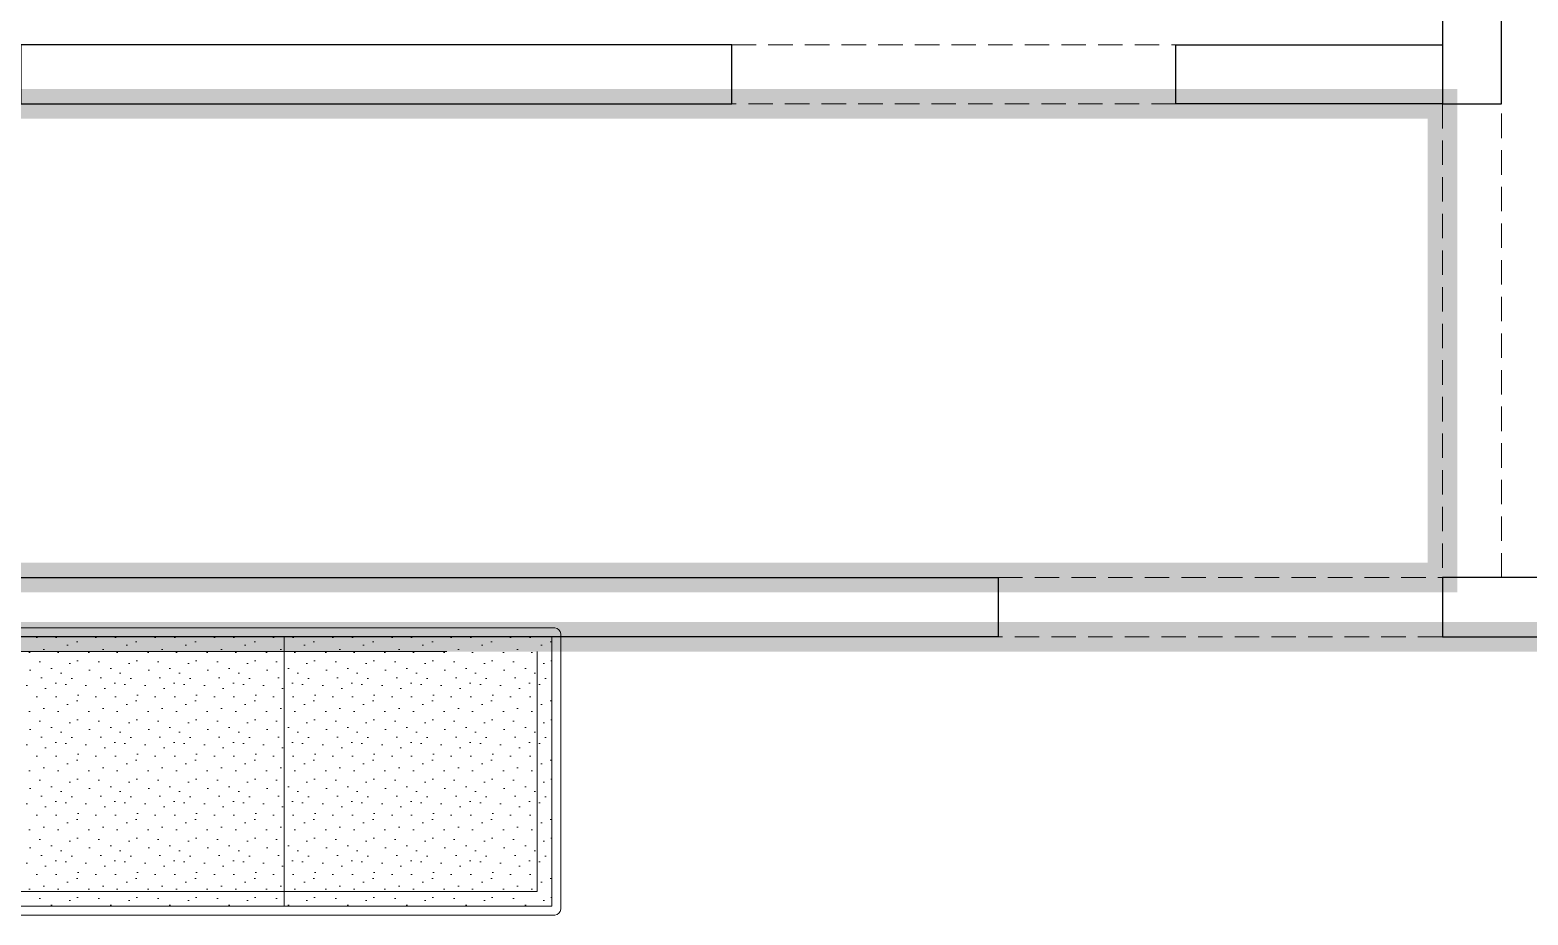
# Model space of a CAD drawing. Header units: feet. Extents: x 10235017 to 10242629, y -6289689 to -6273372.
# Drawn here: x 10238162 to 10240691, y -6279695 to -6278199 of the extents above; entities that cross this region are included whole.
import ezdxf

# ---------------------------------------------------------------- set-up
doc = ezdxf.new("R2010")
doc.units = ezdxf.units.FT
doc.header["$LTSCALE"] = 33
doc.header["$MEASUREMENT"] = 0
for name, pattern in [('a_p6_plan_L18$0$HIDDEN', [0.375, 0.25, -0.125]), ('ACAD_ISO03W100', [30, 12, -18]), ('HIDDEN2', [4.7624999999999975, 3.174999999999998, -1.587499999999999])]:
    doc.linetypes.add(name, pattern=pattern)
for name, color, linetype, lineweight in [('LENS-CURTAIN', 5, 'a_p6_plan_L18$0$HIDDEN', 9), ('LENS-HATCH', 251, 'Continuous', 5), ('LENS-PARTITION', 21, 'Continuous', 25), ('LK-FF&E FLOOR', 1, 'Continuous', 9), ('LK-FLUTTED FINISH', 20, 'Continuous', 30), ('LK-TILES FINISH', 251, 'Continuous', 5), ('LN-ELEVATION-2', 103, 'Continuous', 20), ('LN-ELEVATION-5', 167, 'Continuous', 5)]:
    doc.layers.add(name, color=color, linetype=linetype, lineweight=lineweight)

# ---------------------------------------------------------------- blocks, each defined once
blk = doc.blocks.new('3 seater Bench 1385')
at = {"layer": 'LENS-HATCH', "lineweight": 0}
h = blk.add_hatch(dxfattribs=at)
h.set_pattern_fill('STIP1', color=177, scale=100, angle=269.9999999999999, pattern_type=2)
h.set_pattern_definition([(270, (6617025.245374651, -170439.1063060568), (100, -1.516e-13), [0, -100]), (270, (6617009.245374652, -170451.1063060568), (100, -1.516e-13), [0, -100]), (270, (6616985.245374652, -170446.1063060568), (100, -1.516e-13), [0, -100]), (270, (6616962.245374652, -170481.1063060568), (100, -1.516e-13), [0, -100]), (270, (6616998.245374652, -170478.1063060568), (100, -1.516e-13), [0, -100]), (270, (6617022.245374652, -170505.1063060568), (100, -1.516e-13), [0, -100]), (270, (6617029.245374651, -170470.1063060568), (100, -1.516e-13), [0, -100]), (270, (6616988.245374651, -170512.1063060568), (100, -1.516e-13), [0, -100]), (270, (6616956.245374652, -170507.1063060568), (100, -1.516e-13), [0, -100]), (270, (6616941.245374651, -170433.1063060568), (100, -1.516e-13), [0, -100]), (270, (6616961.245374652, -170451.1063060568), (100, -1.516e-13), [0, -100]), (270, (6616942.245374652, -170465.1063060568), (100, -1.516e-13), [0, -100]), (270, (6617006.245374652, -170526.1063060568), (100, -1.516e-13), [0, -100]), (270, (6616981.245374652, -170494.1063060568), (100, -1.516e-13), [0, -100]), (270, (6617014.245374652, -170486.1063060568), (100, -1.516e-13), [0, -100]), (270, (6617005.245374651, -170503.1063060568), (100, -1.516e-13), [0, -100]), (270, (6616978.245374651, -170467.1063060568), (100, -1.516e-13), [0, -100]), (270, (6617032.245374652, -170495.1063060568), (100, -1.516e-13), [0, -100]), (270, (6616973.245374651, -170526.1063060568), (100, -1.516e-13), [0, -100]), (270, (6616943.245374651, -170523.1063060568), (100, -1.516e-13), [0, -100])])
h.paths.add_polyline_path([(677.5000000004657, 227.5), (225.8333333334885, 227.5), (225.8333333334885, -227.5), (677.5000000004657, -227.5)])
h.paths.add_polyline_path([(-225.8333333334885, 227.5), (225.8333333334885, 227.5), (225.8333333334885, -227.5), (-225.8333333334885, -227.5)])
h.paths.add_polyline_path([(-677.5000000004657, 227.5), (-225.8333333334885, 227.5), (-225.8333333334885, -227.5), (-677.5000000004657, -227.5)])
at = {"layer": 'LN-ELEVATION-2', "ltscale": 0.5}
for points in [[(-677.5000000004657, 227.5), (-225.8333333334885, 227.5), (-225.8333333334885, -227.5), (-677.5000000004657, -227.5)], [(-225.8333333334885, 227.5), (225.8333333334885, 227.5), (225.8333333334885, -227.5), (-225.8333333334885, -227.5)], [(677.5000000004657, 227.5), (225.8333333334885, 227.5), (225.8333333334885, -227.5), (677.5000000004657, -227.5)]]:
    blk.add_lwpolyline(points, close=True, dxfattribs=at)
at = {"layer": 'LN-ELEVATION-5', "ltscale": 0.5}
blk.add_lwpolyline([(682.4999999995343, 242.5), (-682.5000000004655, 242.5, 0.4142135623730951), (-692.5000000004655, 232.5), (-692.5000000004655, -232.5, 0.4142135623730951), (-682.5000000004655, -242.5), (682.4999999995343, -242.5, 0.4142135623730951), (692.4999999995343, -232.5), (692.4999999995343, 232.5, 0.4142135623730951)], format="xyb", close=True, dxfattribs=at)
blk.add_lwpolyline([(677.4999999995343, 227.5), (-677.5000000004657, 227.5), (-677.5000000004657, -227.5), (677.4999999995343, -227.5)], close=True, dxfattribs=at)
at = {"layer": 'LN-ELEVATION-5', "linetype": 'HIDDEN2', "ltscale": 11}
blk.add_lwpolyline([(-652.5000000004657, 202.5), (652.5000000004657, 202.5), (652.5000000004657, -202.5), (-652.5000000004657, -202.5)], close=True, dxfattribs=at)

msp = doc.modelspace()

# ---------------------------------------------------------------- linework, layer by layer
at = {"layer": 'LENS-CURTAIN', "ltscale": 5}
for points in [[(10239346.71248706, -6278224.432975621), (10240096.71248706, -6278224.432975621), (10240096.71248706, -6278324.432975621), (10239346.71248706, -6278324.432975621)], [(10240646.71248706, -6278324.432975621), (10240546.71248706, -6278324.432975621), (10240546.71248706, -6279124.587892766), (10240646.71248706, -6279124.587892766)], [(10239796.71248706, -6279124.742809912), (10240546.71248706, -6279124.742809912), (10240546.71248706, -6279224.742809912), (10239796.71248706, -6279224.742809912)]]:
    msp.add_lwpolyline(points, close=True, dxfattribs=at)
at = {"layer": 'LENS-PARTITION'}
for points in [[(10240546.71248706, -6278324.432975621), (10240646.71248706, -6278324.432975621), (10240646.71248706, -6276724.432975621), (10240546.71248706, -6276724.432975621)], [(10239346.71248706, -6278224.432975621), (10238146.71248706, -6278224.432975621), (10238146.71248706, -6278324.432975621), (10239346.71248706, -6278324.432975621)], [(10240096.71248706, -6278224.432975621), (10240546.71248706, -6278224.432975621), (10240546.71248706, -6278324.432975621), (10240096.71248706, -6278324.432975621)], [(10239796.71248706, -6279224.742809912), (10235276.71248706, -6279224.742809912), (10235276.71248706, -6279124.432975621), (10239796.71248706, -6279124.432975621)], [(10240546.71248706, -6279224.897727058), (10242396.71248706, -6279224.742809912), (10242396.71248706, -6279124.432975621), (10240546.71248706, -6279124.587892766)]]:
    msp.add_lwpolyline(points, close=True, dxfattribs=at)
at = {"layer": 'LK-FLUTTED FINISH', "linetype": 'ACAD_ISO03W100', "ltscale": 0.05, "const_width": 50}
msp.add_lwpolyline([(10242396.71248706, -6279224.742809912), (10235526.71248706, -6279224.742809912)], dxfattribs=at)
at = {"layer": 'LK-TILES FINISH', "color": 212, "linetype": 'ACAD_ISO03W100', "ltscale": 0.05, "const_width": 50}
msp.add_lwpolyline([(10237276.71248292, -6278324.432975621), (10237276.71248292, -6279124.432975621), (10240546.71248706, -6279124.432975621), (10240546.71248706, -6278324.432975621), (10238046.71248706, -6278324.432975621)], dxfattribs=at)

# ---------------------------------------------------------------- block references
at = {"layer": 'LK-FF&E FLOOR'}
msp.add_blockref('3 seater Bench 1385', (10238365.5, -6279452.242809912), dxfattribs=at)

doc.saveas('drawing.dxf')
